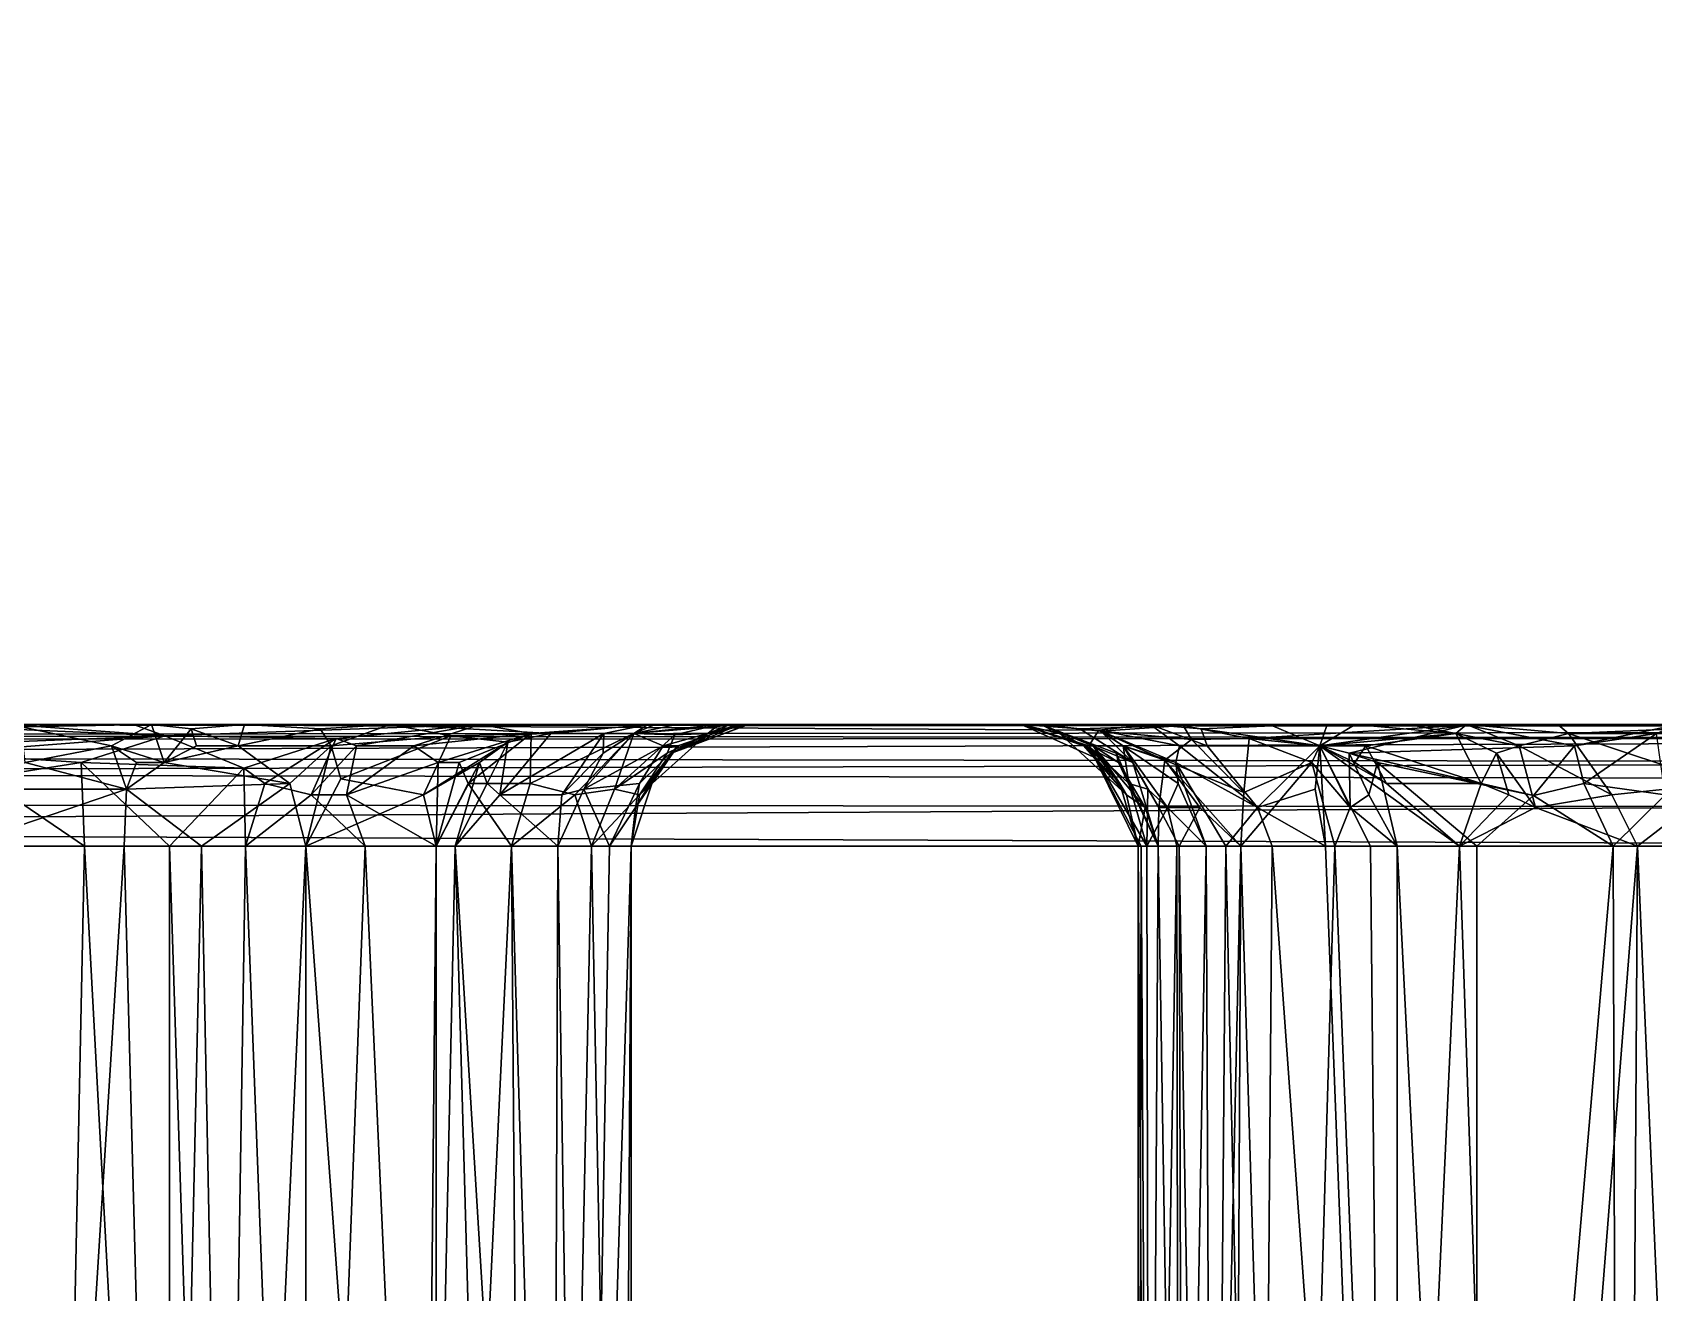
# Model space of a CAD drawing. Extents: x -30 to 83, y -53 to 60.
# Drawn here: x 16.295 to 17.627, y -11.967 to -10.932 of the extents above; entities that cross this region are included whole.
import ezdxf

# ---------------------------------------------------------------- set-up
doc = ezdxf.new("R2010")
doc.units = 0
doc.header["$MEASUREMENT"] = 0

msp = doc.modelspace()

# ---------------------------------------------------------------- linework, layer by layer
for points in [[(63.169998, -40), (-9.17, -40), (63.169998, 60)], [(-9.17, 60), (63.169998, 60), (-9.17, -40)], [(-7.187, 58, 2), (-7.187, -40, 2), (61.187, -40, 2)], [(61.187, 58, 2), (-7.187, 58, 2), (61.187, -40, 2)], [(-30, -1, 38), (30, -1, 38), (-30, -17, 38)], [(30, -17, 38), (-30, -17, 38), (30, -1, 38)], [(30, -2.998, 39.998001), (-30, -2.998, 39.998001), (-30, -15.003, 39.998001)], [(-30, -15.003, 39.998001), (30, -15.003, 39.998001), (30, -2.998, 39.998001)], [(5, -15, 40), (5, -3, 40), (75, -15, 40)], [(75, -3, 40), (75, -15, 40), (5, -3, 40)], [(9.998001, -13.003, 41.998001), (21.252998, -13.003, 41.998001), (21.252998, -7.997999, 41.998001)], [(9.998001, -13.003, 41.998001), (21.252998, -7.997999, 41.998001), (9.998001, -7.997999, 41.998001)], [(7.212134, -11.51441, 56.971416), (7.229168, -11.50251, 56.991844), (18.414324, -11.5113, 47.62907)], [(18.450401, -11.5, 47.6586), (7.229168, -11.50251, 56.991844), (14.61871, -11.5, 50.855831)], [(18.450401, -11.5, 47.6586), (18.414324, -11.5113, 47.62907), (7.229168, -11.50251, 56.991844)], [(21.153233, -11.5039, 50.370338), (15.689467, -11.5, 56.876308), (11.823029, -11.5113, 61.582664)], [(11.845847, -11.53553, 61.601704), (21.153233, -11.5039, 50.370338), (11.823029, -11.5113, 61.582664)], [(21.197603, -11.54905, 50.407356), (21.153233, -11.5039, 50.370338), (11.845847, -11.53553, 61.601704)], [(18.450401, -11.5, 47.6586), (14.61871, -11.5, 50.855831), (17.981335, -11.5, 49.97583)], [(14.61871, -11.5, 50.855831), (16.275751, -11.5, 51.926258), (17.1075, -11.50005, 51.16386)], [(14.61871, -11.5, 50.855831), (17.472769, -11.50045, 50.56509), (17.981335, -11.5, 49.97583)], [(17.12355, -11.50007, 50.969975), (14.61871, -11.5, 50.855831), (17.1075, -11.50005, 51.16386)], [(17.240662, -11.50089, 50.74258), (14.61871, -11.5, 50.855831), (17.12355, -11.50007, 50.969975)], [(17.472769, -11.50045, 50.56509), (14.61871, -11.5, 50.855831), (17.240662, -11.50089, 50.74258)], [(15.689467, -11.5, 56.876308), (21.153233, -11.5039, 50.370338), (21.137972, -11.5, 50.346172)], [(16.588837, -11.5, 53.045586), (15.689467, -11.5, 56.876308), (16.800699, -11.50001, 52.836594)], [(21.137972, -11.5, 50.346172), (18.078512, -11.5, 51.579571), (15.689467, -11.5, 56.876308)], [(17.415649, -11.5, 52.238571), (15.689467, -11.5, 56.876308), (18.078512, -11.5, 51.579571)], [(16.469257, -11.5, 53.098202), (16.392651, -11.50005, 53.114704), (15.689467, -11.5, 56.876308)], [(16.392651, -11.50005, 53.114704), (16.285587, -11.50173, 53.11187), (15.689467, -11.5, 56.876308)], [(16.588837, -11.5, 53.045586), (16.469257, -11.5, 53.098202), (15.689467, -11.5, 56.876308)], [(16.800699, -11.50001, 52.836594), (15.689467, -11.5, 56.876308), (17.415649, -11.5, 52.238571)], [(16.2082, -11.50066, 51.937904), (16.194235, -11.51735, 51.989471), (16.403603, -11.50933, 51.979355)], [(16.403603, -11.50933, 51.979355), (16.194235, -11.51735, 51.989471), (16.218914, -11.5234, 51.994831)], [(16.2082, -11.50066, 51.937904), (16.403603, -11.50933, 51.979355), (16.275751, -11.5, 51.926258)], [(16.403603, -11.50933, 51.979355), (16.218914, -11.5234, 51.994831), (16.334871, -11.53126, 51.99979)], [(16.378077, -11.50004, 51.935654), (16.275751, -11.5, 51.926258), (16.403603, -11.50933, 51.979355)], [(16.378077, -11.50004, 51.935654), (17.1075, -11.50005, 51.16386), (16.275751, -11.5, 51.926258)], [(16.285587, -11.50173, 53.11187), (16.392651, -11.50005, 53.114704), (16.35994, -11.51735, 53.066086)], [(16.35994, -11.51735, 53.066086), (16.288832, -11.53126, 53.054165), (16.285587, -11.50173, 53.11187)], [(16.334871, -11.53126, 51.99979), (16.468523, -11.53592, 52.03228), (16.403603, -11.50933, 51.979355)], [(16.35994, -11.51735, 53.066086), (16.392651, -11.50005, 53.114704), (16.403151, -11.53126, 53.041641)], [(16.378077, -11.50004, 51.935654), (16.403603, -11.50933, 51.979355), (16.662935, -11.50005, 52.059845)], [(16.378077, -11.50004, 51.935654), (16.662935, -11.50005, 52.059845), (17.213339, -11.50005, 51.454651)], [(16.378077, -11.50004, 51.935654), (17.213339, -11.50005, 51.454651), (17.17116, -11.50454, 51.328171)], [(16.378077, -11.50004, 51.935654), (17.17116, -11.50454, 51.328171), (17.1075, -11.50005, 51.16386)], [(16.392651, -11.50005, 53.114704), (16.469257, -11.5, 53.098202), (16.425255, -11.50341, 53.0835)], [(16.392651, -11.50005, 53.114704), (16.425255, -11.50341, 53.0835), (16.403151, -11.53126, 53.041641)], [(16.403151, -11.53126, 53.041641), (16.425255, -11.50341, 53.0835), (16.429829, -11.51735, 53.052185)], [(16.403603, -11.50933, 51.979355), (16.544558, -11.5113, 52.034721), (16.662935, -11.50005, 52.059845)], [(16.403603, -11.50933, 51.979355), (16.468523, -11.53592, 52.03228), (16.544558, -11.5113, 52.034721)], [(16.463905, -11.51735, 53.04171), (16.425255, -11.50341, 53.0835), (16.469257, -11.5, 53.098202)], [(16.425255, -11.50341, 53.0835), (16.463905, -11.51735, 53.04171), (16.429829, -11.51735, 53.052185)], [(16.469257, -11.5, 53.098202), (16.531469, -11.50341, 53.046299), (16.463905, -11.51735, 53.04171)], [(16.540379, -11.51735, 53.00919), (16.463905, -11.51735, 53.04171), (16.531469, -11.50341, 53.046299)], [(16.469257, -11.5, 53.098202), (16.588837, -11.5, 53.045586), (16.531469, -11.50341, 53.046299)], [(16.540379, -11.51735, 53.00919), (16.531469, -11.50341, 53.046299), (16.588837, -11.5, 53.045586)], [(16.540379, -11.51735, 53.00919), (16.588837, -11.5, 53.045586), (16.638666, -11.50933, 52.961674)], [(16.540379, -11.51735, 53.00919), (16.638666, -11.50933, 52.961674), (16.548227, -11.5445, 52.97525)], [(16.561216, -11.51735, 52.05418), (16.662935, -11.50005, 52.059845), (16.544558, -11.5113, 52.034721)], [(16.638666, -11.50933, 52.961674), (16.616251, -11.55774, 52.916164), (16.548227, -11.5445, 52.97525)], [(16.608381, -11.51735, 52.085068), (16.662935, -11.50005, 52.059845), (16.561216, -11.51735, 52.05418)], [(16.800699, -11.50001, 52.836594), (16.720861, -11.50736, 52.888489), (16.588837, -11.5, 53.045586)], [(16.588837, -11.5, 53.045586), (16.720861, -11.50736, 52.888489), (16.638666, -11.50933, 52.961674)], [(16.704639, -11.50736, 52.144951), (16.662935, -11.50005, 52.059845), (16.608381, -11.51735, 52.085068)], [(16.608381, -11.51735, 52.085068), (16.628349, -11.53126, 52.121353), (16.704639, -11.50736, 52.144951)], [(16.685463, -11.51433, 52.9058), (16.616251, -11.55774, 52.916164), (16.638666, -11.50933, 52.961674)], [(16.645674, -11.53126, 52.136543), (16.704639, -11.50736, 52.144951), (16.628349, -11.53126, 52.121353)], [(16.685463, -11.51433, 52.9058), (16.638666, -11.50933, 52.961674), (16.720861, -11.50736, 52.888489)], [(16.653008, -11.54843, 52.161793), (16.704639, -11.50736, 52.144951), (16.645674, -11.53126, 52.136543)], [(16.704067, -11.54843, 52.221508), (16.704639, -11.50736, 52.144951), (16.653008, -11.54843, 52.161793)], [(17.213339, -11.50005, 51.454651), (16.662935, -11.50005, 52.059845), (17.358904, -11.5, 51.603245)], [(16.806562, -11.50005, 52.227062), (17.358904, -11.5, 51.603245), (16.662935, -11.50005, 52.059845)], [(16.704639, -11.50736, 52.144951), (16.806562, -11.50005, 52.227062), (16.662935, -11.50005, 52.059845)], [(16.679035, -11.55774, 52.853382), (16.685463, -11.51433, 52.9058), (16.720861, -11.50736, 52.888489)], [(16.729961, -11.55774, 52.780647), (16.679035, -11.55774, 52.853382), (16.764482, -11.50736, 52.828983)], [(16.720861, -11.50736, 52.888489), (16.764482, -11.50736, 52.828983), (16.679035, -11.55774, 52.853382)], [(16.789082, -11.50736, 52.265556), (16.704639, -11.50736, 52.144951), (16.704067, -11.54843, 52.221508)], [(16.704067, -11.54843, 52.221508), (16.740646, -11.55774, 52.290771), (16.789082, -11.50736, 52.265556)], [(16.704639, -11.50736, 52.144951), (16.789082, -11.50736, 52.265556), (16.806562, -11.50005, 52.227062)], [(16.720861, -11.50736, 52.888489), (16.800699, -11.50001, 52.836594), (16.764482, -11.50736, 52.828983)], [(16.729961, -11.55774, 52.780647), (16.764482, -11.50736, 52.828983), (16.764029, -11.5234, 52.773335)], [(16.740646, -11.55774, 52.290771), (16.77323, -11.55309, 52.361412), (16.789082, -11.50736, 52.265556)], [(16.74807, -11.55309, 52.75251), (16.789082, -11.50736, 52.786381), (16.813131, -11.51735, 52.6726)], [(16.764029, -11.5234, 52.773335), (16.789082, -11.50736, 52.786381), (16.74807, -11.55309, 52.75251)], [(16.789082, -11.50736, 52.786381), (16.764029, -11.5234, 52.773335), (16.764482, -11.50736, 52.828983)], [(16.764482, -11.50736, 52.828983), (16.800699, -11.50001, 52.836594), (16.789082, -11.50736, 52.786381)], [(16.77323, -11.55309, 52.361412), (16.822897, -11.50834, 52.354298), (16.789082, -11.50736, 52.265556)], [(16.77323, -11.55309, 52.361412), (16.81642, -11.5234, 52.432941), (16.822897, -11.50834, 52.354298)], [(16.800699, -11.50001, 52.836594), (16.876305, -11.50005, 52.636158), (16.789082, -11.50736, 52.786381)], [(16.806562, -11.50005, 52.227062), (16.789082, -11.50736, 52.265556), (16.820471, -11.50087, 52.263626)], [(16.813131, -11.51735, 52.6726), (16.789082, -11.50736, 52.786381), (16.876305, -11.50005, 52.636158)], [(16.820471, -11.50087, 52.263626), (16.789082, -11.50736, 52.265556), (16.85898, -11.50005, 52.346199)], [(16.822897, -11.50834, 52.354298), (16.85898, -11.50005, 52.346199), (16.789082, -11.50736, 52.265556)], [(16.793848, -11.55774, 52.459488), (16.819975, -11.5234, 52.595894), (16.849977, -11.50736, 52.470589)], [(16.81642, -11.5234, 52.432941), (16.793848, -11.55774, 52.459488), (16.849977, -11.50736, 52.470589)], [(16.876305, -11.50005, 52.636158), (16.800699, -11.50001, 52.836594), (17.415649, -11.5, 52.238571)], [(17.381836, -11.50005, 51.615952), (17.358904, -11.5, 51.603245), (16.806562, -11.50005, 52.227062)], [(17.415649, -11.5, 52.238571), (17.425995, -11.5, 51.643959), (16.806562, -11.50005, 52.227062)], [(17.415649, -11.5, 52.238571), (16.806562, -11.50005, 52.227062), (16.820471, -11.50087, 52.263626)], [(17.425995, -11.5, 51.643959), (17.381836, -11.50005, 51.615952), (16.806562, -11.50005, 52.227062)], [(16.813131, -11.51735, 52.6726), (16.876305, -11.50005, 52.636158), (16.825329, -11.51735, 52.620564)], [(16.849977, -11.50736, 52.470589), (16.822897, -11.50834, 52.354298), (16.81642, -11.5234, 52.432941)], [(16.881536, -11.50045, 52.58437), (16.819975, -11.5234, 52.595894), (16.876305, -11.50005, 52.636158)], [(16.819975, -11.5234, 52.595894), (16.883383, -11.50005, 52.467407), (16.849977, -11.50736, 52.470589)], [(16.883383, -11.50005, 52.467407), (16.819975, -11.5234, 52.595894), (16.86241, -11.50341, 52.551014)], [(16.819975, -11.5234, 52.595894), (16.825329, -11.51735, 52.620564), (16.876305, -11.50005, 52.636158)], [(16.881536, -11.50045, 52.58437), (16.86241, -11.50341, 52.551014), (16.819975, -11.5234, 52.595894)], [(17.415649, -11.5, 52.238571), (16.820471, -11.50087, 52.263626), (16.85898, -11.50005, 52.346199)], [(16.822897, -11.50834, 52.354298), (16.849977, -11.50736, 52.470589), (16.85898, -11.50005, 52.346199)], [(16.85898, -11.50005, 52.346199), (16.849977, -11.50736, 52.470589), (16.868391, -11.5, 52.370674)], [(16.868391, -11.5, 52.370674), (16.849977, -11.50736, 52.470589), (16.883383, -11.50005, 52.467407)], [(16.85898, -11.50005, 52.346199), (16.868391, -11.5, 52.370674), (17.415649, -11.5, 52.238571)], [(16.886515, -11.50005, 52.532467), (16.86241, -11.50341, 52.551014), (16.888268, -11.5, 52.552139)], [(16.881536, -11.50045, 52.58437), (16.888268, -11.5, 52.552139), (16.86241, -11.50341, 52.551014)], [(16.886515, -11.50005, 52.532467), (16.883383, -11.50005, 52.467407), (16.86241, -11.50341, 52.551014)], [(17.415649, -11.5, 52.238571), (16.868391, -11.5, 52.370674), (16.883383, -11.50005, 52.467407)], [(16.881536, -11.50045, 52.58437), (16.876305, -11.50005, 52.636158), (17.415649, -11.5, 52.238571)], [(16.888268, -11.5, 52.552139), (16.881536, -11.50045, 52.58437), (17.415649, -11.5, 52.238571)], [(17.415649, -11.5, 52.238571), (16.883383, -11.50005, 52.467407), (16.886515, -11.50005, 52.532467)], [(16.886515, -11.50005, 52.532467), (16.888268, -11.5, 52.552139), (17.415649, -11.5, 52.238571)], [(17.1075, -11.50005, 51.16386), (17.139214, -11.50736, 51.105492), (17.12355, -11.50007, 50.969975)], [(17.1075, -11.50005, 51.16386), (17.17116, -11.50454, 51.328171), (17.16293, -11.51735, 51.182861)], [(17.139214, -11.50736, 51.105492), (17.1075, -11.50005, 51.16386), (17.158792, -11.51735, 51.135521)], [(17.176867, -11.53126, 51.157795), (17.1075, -11.50005, 51.16386), (17.16293, -11.51735, 51.182861)], [(17.176867, -11.53126, 51.157795), (17.158792, -11.51735, 51.135521), (17.1075, -11.50005, 51.16386)], [(17.12355, -11.50007, 50.969975), (17.155499, -11.50341, 50.939114), (17.240662, -11.50089, 50.74258)], [(17.159571, -11.51735, 51.076138), (17.16655, -11.51735, 51.017159), (17.12355, -11.50007, 50.969975)], [(17.139214, -11.50736, 51.105492), (17.159571, -11.51735, 51.076138), (17.12355, -11.50007, 50.969975)], [(17.199303, -11.53126, 50.952923), (17.155499, -11.50341, 50.939114), (17.12355, -11.50007, 50.969975)], [(17.187374, -11.53126, 50.997437), (17.12355, -11.50007, 50.969975), (17.16655, -11.51735, 51.017159)], [(17.187374, -11.53126, 50.997437), (17.185577, -11.5234, 50.973099), (17.12355, -11.50007, 50.969975)], [(17.12355, -11.50007, 50.969975), (17.185577, -11.5234, 50.973099), (17.199303, -11.53126, 50.952923)], [(17.193922, -11.55774, 51.100647), (17.139214, -11.50736, 51.105492), (17.158792, -11.51735, 51.135521)], [(17.193922, -11.55774, 51.100647), (17.159571, -11.51735, 51.076138), (17.139214, -11.50736, 51.105492)], [(17.172779, -11.50538, 50.90567), (17.240662, -11.50089, 50.74258), (17.155499, -11.50341, 50.939114)], [(17.155499, -11.50341, 50.939114), (17.199303, -11.53126, 50.952923), (17.172779, -11.50538, 50.90567)], [(17.19113, -11.51735, 51.298077), (17.16293, -11.51735, 51.182861), (17.17116, -11.50454, 51.328171)], [(17.237431, -11.51735, 51.394302), (17.17116, -11.50454, 51.328171), (17.213339, -11.50005, 51.454651)], [(17.237431, -11.51735, 51.394302), (17.234531, -11.53126, 51.355652), (17.17116, -11.50454, 51.328171)], [(17.19113, -11.51735, 51.298077), (17.17116, -11.50454, 51.328171), (17.234531, -11.53126, 51.355652)], [(17.247351, -11.51235, 50.796619), (17.240662, -11.50089, 50.74258), (17.172779, -11.50538, 50.90567)], [(17.19113, -11.51735, 50.925434), (17.172779, -11.50538, 50.90567), (17.199303, -11.53126, 50.952923)], [(17.225416, -11.5293, 50.882675), (17.247351, -11.51235, 50.796619), (17.172779, -11.50538, 50.90567)], [(17.225416, -11.5293, 50.882675), (17.172779, -11.50538, 50.90567), (17.19113, -11.51735, 50.925434)], [(17.358904, -11.5, 51.603245), (17.314039, -11.50093, 51.555508), (17.213339, -11.50005, 51.454651)], [(17.314039, -11.50093, 51.555508), (17.255405, -11.50341, 51.471024), (17.213339, -11.50005, 51.454651)], [(17.260368, -11.51735, 51.429089), (17.213339, -11.50005, 51.454651), (17.255405, -11.50341, 51.471024)], [(17.237431, -11.51735, 51.394302), (17.213339, -11.50005, 51.454651), (17.260368, -11.51735, 51.429089)], [(17.240662, -11.50089, 50.74258), (17.29472, -11.5113, 50.737598), (17.472769, -11.50045, 50.56509)], [(17.247351, -11.51235, 50.796619), (17.29472, -11.5113, 50.737598), (17.240662, -11.50089, 50.74258)], [(17.255405, -11.50341, 51.471024), (17.314039, -11.50093, 51.555508), (17.352873, -11.51735, 51.529076)], [(17.352873, -11.51735, 51.529076), (17.260368, -11.51735, 51.429089), (17.255405, -11.50341, 51.471024)], [(17.352873, -11.51735, 50.694435), (17.472769, -11.50045, 50.56509), (17.29472, -11.5113, 50.737598)], [(17.358904, -11.5, 51.603245), (17.352873, -11.51735, 51.529076), (17.314039, -11.50093, 51.555508)], [(17.381836, -11.50005, 51.615952), (17.352873, -11.51735, 51.529076), (17.358904, -11.5, 51.603245)], [(17.352873, -11.51735, 51.529076), (17.381836, -11.50005, 51.615952), (17.464701, -11.50736, 51.622887)], [(17.376921, -11.5234, 50.686733), (17.472769, -11.50045, 50.56509), (17.352873, -11.51735, 50.694435)], [(17.390575, -11.51735, 51.55801), (17.352873, -11.51735, 51.529076), (17.464701, -11.50736, 51.622887)], [(17.56205, -11.51735, 50.585541), (17.472769, -11.50045, 50.56509), (17.376921, -11.5234, 50.686733)], [(17.425995, -11.5, 51.643959), (17.464701, -11.50736, 51.622887), (17.381836, -11.50005, 51.615952)], [(17.464701, -11.50736, 51.622887), (17.485392, -11.54843, 51.578522), (17.390575, -11.51735, 51.55801)], [(17.832439, -11.50005, 51.695408), (17.415649, -11.5, 52.238571), (17.882164, -11.5001, 51.679825)], [(17.415649, -11.5, 52.238571), (17.729124, -11.50005, 51.709007), (17.548317, -11.50005, 51.689205)], [(17.832439, -11.50005, 51.695408), (17.807232, -11.5, 51.702641), (17.415649, -11.5, 52.238571)], [(17.807232, -11.5, 51.702641), (17.729124, -11.50005, 51.709007), (17.415649, -11.5, 52.238571)], [(17.548317, -11.50005, 51.689205), (17.473434, -11.5, 51.666084), (17.415649, -11.5, 52.238571)], [(17.415649, -11.5, 52.238571), (17.473434, -11.5, 51.666084), (17.425995, -11.5, 51.643959)], [(17.882164, -11.5001, 51.679825), (17.415649, -11.5, 52.238571), (18.078512, -11.5, 51.579571)], [(17.473434, -11.5, 51.666084), (17.464701, -11.50736, 51.622887), (17.425995, -11.5, 51.643959)], [(17.464701, -11.50736, 51.622887), (17.473434, -11.5, 51.666084), (17.516724, -11.51735, 51.623672)], [(17.498035, -11.5234, 51.606693), (17.464701, -11.50736, 51.622887), (17.516724, -11.51735, 51.623672)], [(17.498035, -11.5234, 51.606693), (17.485392, -11.54843, 51.578522), (17.464701, -11.50736, 51.622887)], [(17.644646, -11.50045, 50.520481), (17.981335, -11.5, 49.97583), (17.472769, -11.50045, 50.56509)], [(17.472769, -11.50045, 50.56509), (17.56205, -11.51735, 50.585541), (17.644646, -11.50045, 50.520481)], [(17.548317, -11.50005, 51.689205), (17.557085, -11.50736, 51.656509), (17.473434, -11.5, 51.666084)], [(17.557085, -11.50736, 51.656509), (17.516724, -11.51735, 51.623672), (17.473434, -11.5, 51.666084)], [(17.557085, -11.50736, 51.656509), (17.5928, -11.55774, 51.609055), (17.516724, -11.51735, 51.623672)], [(17.548317, -11.50005, 51.689205), (17.729124, -11.50005, 51.709007), (17.557085, -11.50736, 51.656509)], [(17.557085, -11.50736, 51.656509), (17.729124, -11.50005, 51.709007), (17.709311, -11.50736, 51.675587)], [(17.680582, -11.54843, 51.626282), (17.557085, -11.50736, 51.656509), (17.709311, -11.50736, 51.675587)], [(17.680582, -11.54843, 51.626282), (17.5928, -11.55774, 51.609055), (17.557085, -11.50736, 51.656509)], [(17.629429, -11.50736, 50.552608), (17.644646, -11.50045, 50.520481), (17.56205, -11.51735, 50.585541)], [(17.56205, -11.51735, 50.585541), (17.56975, -11.54843, 50.614285), (17.629429, -11.50736, 50.552608)], [(17.636564, -11.55774, 50.606739), (17.629429, -11.50736, 50.552608), (17.56975, -11.54843, 50.614285)], [(7.212134, -11.51441, 56.971416), (18.397905, -11.53126, 47.609383), (7.185363, -11.55774, 56.939327)], [(18.414324, -11.5113, 47.62907), (18.397905, -11.53126, 47.609383), (7.212134, -11.51441, 56.971416)], [(16.35994, -11.51735, 53.066086), (16.372122, -11.55309, 53.031006), (16.288832, -11.53126, 53.054165)], [(16.38055, -11.53126, 53.046139), (16.35994, -11.51735, 53.066086), (16.403151, -11.53126, 53.041641)], [(16.372122, -11.55309, 53.031006), (16.35994, -11.51735, 53.066086), (16.38055, -11.53126, 53.046139)], [(16.463905, -11.51735, 53.04171), (16.506487, -11.54843, 52.992737), (16.403151, -11.53126, 53.041641)], [(16.429829, -11.51735, 53.052185), (16.463905, -11.51735, 53.04171), (16.403151, -11.53126, 53.041641)], [(16.540379, -11.51735, 53.00919), (16.506487, -11.54843, 52.992737), (16.463905, -11.51735, 53.04171)], [(16.485918, -11.54843, 52.050156), (16.544558, -11.5113, 52.034721), (16.468523, -11.53592, 52.03228)], [(16.524031, -11.55774, 52.074154), (16.544558, -11.5113, 52.034721), (16.485918, -11.54843, 52.050156)], [(16.519711, -11.6, 52.969475), (16.506487, -11.54843, 52.992737), (16.540379, -11.51735, 53.00919)], [(16.519711, -11.6, 52.969475), (16.540379, -11.51735, 53.00919), (16.548227, -11.5445, 52.97525)], [(16.524031, -11.55774, 52.074154), (16.561216, -11.51735, 52.05418), (16.544558, -11.5113, 52.034721)], [(16.561216, -11.51735, 52.05418), (16.524031, -11.55774, 52.074154), (16.553015, -11.55774, 52.090611)], [(16.553015, -11.55774, 52.090611), (16.608381, -11.51735, 52.085068), (16.561216, -11.51735, 52.05418)], [(16.553015, -11.55774, 52.090611), (16.628349, -11.53126, 52.121353), (16.608381, -11.51735, 52.085068)], [(16.685463, -11.51433, 52.9058), (16.662319, -11.53126, 52.899456), (16.616251, -11.55774, 52.916164)], [(16.662319, -11.53126, 52.899456), (16.685463, -11.51433, 52.9058), (16.668549, -11.54843, 52.873909)], [(16.679035, -11.55774, 52.853382), (16.668549, -11.54843, 52.873909), (16.685463, -11.51433, 52.9058)], [(16.793835, -11.54843, 52.626419), (16.74807, -11.55309, 52.75251), (16.813131, -11.51735, 52.6726)], [(16.793835, -11.54843, 52.626419), (16.825329, -11.51735, 52.620564), (16.790369, -11.56805, 52.591999)], [(16.819975, -11.5234, 52.595894), (16.790369, -11.56805, 52.591999), (16.825329, -11.51735, 52.620564)], [(16.825329, -11.51735, 52.620564), (16.793835, -11.54843, 52.626419), (16.813131, -11.51735, 52.6726)], [(17.18852, -11.54843, 51.13422), (17.158792, -11.51735, 51.135521), (17.176867, -11.53126, 51.157795)], [(17.18852, -11.54843, 51.13422), (17.193922, -11.55774, 51.100647), (17.158792, -11.51735, 51.135521)], [(17.159571, -11.51735, 51.076138), (17.193922, -11.55774, 51.100647), (17.16655, -11.51735, 51.017159)], [(17.16293, -11.51735, 51.182861), (17.19113, -11.51735, 51.298077), (17.195852, -11.54843, 51.201191)], [(17.16293, -11.51735, 51.182861), (17.18852, -11.54843, 51.13422), (17.176867, -11.53126, 51.157795)], [(17.206133, -11.6, 51.166176), (17.16293, -11.51735, 51.182861), (17.210638, -11.6, 51.198582)], [(17.195852, -11.54843, 51.201191), (17.210638, -11.6, 51.198582), (17.16293, -11.51735, 51.182861)], [(17.203526, -11.6, 51.133568), (17.18852, -11.54843, 51.13422), (17.16293, -11.51735, 51.182861)], [(17.16293, -11.51735, 51.182861), (17.206133, -11.6, 51.166176), (17.203526, -11.6, 51.133568)], [(17.209167, -11.56805, 51.002258), (17.16655, -11.51735, 51.017159), (17.193922, -11.55774, 51.100647)], [(17.16655, -11.51735, 51.017159), (17.209167, -11.56805, 51.002258), (17.187374, -11.53126, 50.997437)], [(17.236284, -11.54843, 51.329418), (17.19113, -11.51735, 51.298077), (17.234531, -11.53126, 51.355652)], [(17.227686, -11.56805, 51.284771), (17.19113, -11.51735, 51.298077), (17.236284, -11.54843, 51.329418)], [(17.211416, -11.55309, 51.254993), (17.19113, -11.51735, 51.298077), (17.227686, -11.56805, 51.284771)], [(17.211416, -11.55309, 51.254993), (17.195852, -11.54843, 51.201191), (17.19113, -11.51735, 51.298077)], [(17.220594, -11.56805, 50.959637), (17.19113, -11.51735, 50.925434), (17.199303, -11.53126, 50.952923)], [(17.19113, -11.51735, 50.925434), (17.220594, -11.56805, 50.959637), (17.225416, -11.5293, 50.882675)], [(17.2904, -11.55591, 50.809105), (17.247351, -11.51235, 50.796619), (17.225416, -11.5293, 50.882675)], [(17.301714, -11.56805, 51.419708), (17.234531, -11.53126, 51.355652), (17.237431, -11.51735, 51.394302)], [(17.260368, -11.51735, 51.429089), (17.301714, -11.56805, 51.419708), (17.237431, -11.51735, 51.394302)], [(17.247351, -11.51235, 50.796619), (17.2904, -11.55591, 50.809105), (17.29472, -11.5113, 50.737598)], [(17.352873, -11.51735, 51.529076), (17.301714, -11.56805, 51.419708), (17.260368, -11.51735, 51.429089)], [(17.346205, -11.53126, 50.722332), (17.29472, -11.5113, 50.737598), (17.2904, -11.55591, 50.809105)], [(17.29472, -11.5113, 50.737598), (17.346205, -11.53126, 50.722332), (17.352873, -11.51735, 50.694435)], [(17.301714, -11.56805, 51.419708), (17.352873, -11.51735, 51.529076), (17.348898, -11.55309, 51.481613)], [(17.346205, -11.53126, 50.722332), (17.377884, -11.56805, 50.724239), (17.352873, -11.51735, 50.694435)], [(17.348898, -11.55309, 51.481613), (17.352873, -11.51735, 51.529076), (17.357376, -11.6, 51.472855)], [(17.381504, -11.53126, 51.530792), (17.352873, -11.51735, 51.529076), (17.390575, -11.51735, 51.55801)], [(17.352873, -11.51735, 50.694435), (17.377884, -11.56805, 50.724239), (17.376921, -11.5234, 50.686733)], [(17.352873, -11.51735, 51.529076), (17.381504, -11.53126, 51.530792), (17.407644, -11.54843, 51.53363)], [(17.407644, -11.54843, 51.53363), (17.467503, -11.6, 51.552429), (17.352873, -11.51735, 51.529076)], [(17.394556, -11.6, 51.504829), (17.352873, -11.51735, 51.529076), (17.467503, -11.6, 51.552429)], [(17.394556, -11.6, 51.504829), (17.357376, -11.6, 51.472855), (17.352873, -11.51735, 51.529076)], [(17.376921, -11.5234, 50.686733), (17.528448, -11.55824, 50.632618), (17.56205, -11.51735, 50.585541)], [(17.407644, -11.54843, 51.53363), (17.381504, -11.53126, 51.530792), (17.390575, -11.51735, 51.55801)], [(17.407644, -11.54843, 51.53363), (17.390575, -11.51735, 51.55801), (17.485392, -11.54843, 51.578522)], [(17.516724, -11.51735, 51.623672), (17.530031, -11.56805, 51.587116), (17.498035, -11.5234, 51.606693)], [(17.530031, -11.56805, 51.587116), (17.516724, -11.51735, 51.623672), (17.5928, -11.55774, 51.609055)], [(17.528448, -11.55824, 50.632618), (17.56975, -11.54843, 50.614285), (17.56205, -11.51735, 50.585541)], [(18.383608, -11.56805, 47.592243), (7.185363, -11.55774, 56.939327), (18.397905, -11.53126, 47.609383)], [(11.845847, -11.53553, 61.601704), (11.864437, -11.6, 61.61721), (21.197603, -11.54905, 50.407356)], [(16.254913, -11.54378, 52.009365), (16.334871, -11.53126, 51.99979), (16.218914, -11.5234, 51.994831)], [(16.288832, -11.53126, 53.054165), (16.372122, -11.55309, 53.031006), (16.238754, -11.55309, 53.03537)], [(16.254913, -11.54378, 52.009365), (16.337807, -11.6, 52.028702), (16.334871, -11.53126, 51.99979)], [(16.337807, -11.6, 52.028702), (16.407534, -11.6, 52.040871), (16.334871, -11.53126, 51.99979)], [(16.334871, -11.53126, 51.99979), (16.407534, -11.6, 52.040871), (16.468523, -11.53592, 52.03228)], [(16.372122, -11.55309, 53.031006), (16.403151, -11.53126, 53.041641), (16.506487, -11.54843, 52.992737)], [(16.38055, -11.53126, 53.046139), (16.403151, -11.53126, 53.041641), (16.372122, -11.55309, 53.031006)], [(16.407534, -11.6, 52.040871), (16.470015, -11.6, 52.060078), (16.468523, -11.53592, 52.03228)], [(16.468523, -11.53592, 52.03228), (16.470015, -11.6, 52.060078), (16.485918, -11.54843, 52.050156)], [(16.553015, -11.55774, 52.090611), (16.626625, -11.6, 52.157333), (16.628349, -11.53126, 52.121353)], [(16.626631, -11.6, 52.894611), (16.616251, -11.55774, 52.916164), (16.662319, -11.53126, 52.899456)], [(16.628349, -11.53126, 52.121353), (16.626625, -11.6, 52.157333), (16.645674, -11.53126, 52.136543)], [(16.626625, -11.6, 52.157333), (16.653008, -11.54843, 52.161793), (16.645674, -11.53126, 52.136543)], [(16.662319, -11.53126, 52.899456), (16.642385, -11.6, 52.87952), (16.626631, -11.6, 52.894611)], [(16.642385, -11.6, 52.87952), (16.662319, -11.53126, 52.899456), (16.668549, -11.54843, 52.873909)], [(16.74807, -11.55309, 52.75251), (16.729961, -11.55774, 52.780647), (16.764029, -11.5234, 52.773335)], [(16.793848, -11.55774, 52.459488), (16.81642, -11.5234, 52.432941), (16.77323, -11.55309, 52.361412)], [(16.790369, -11.56805, 52.591999), (16.819975, -11.5234, 52.595894), (16.805437, -11.54378, 52.559887)], [(16.793848, -11.55774, 52.459488), (16.805437, -11.54378, 52.559887), (16.819975, -11.5234, 52.595894)], [(17.220085, -11.6, 50.982346), (17.185577, -11.5234, 50.973099), (17.187374, -11.53126, 50.997437)], [(17.185577, -11.5234, 50.973099), (17.220085, -11.6, 50.982346), (17.199303, -11.53126, 50.952923)], [(17.209167, -11.56805, 51.002258), (17.220085, -11.6, 50.982346), (17.187374, -11.53126, 50.997437)], [(17.220594, -11.56805, 50.959637), (17.199303, -11.53126, 50.952923), (17.220085, -11.6, 50.982346)], [(17.225416, -11.5293, 50.882675), (17.220594, -11.56805, 50.959637), (17.25433, -11.56805, 50.87817)], [(17.25433, -11.56805, 50.87817), (17.287806, -11.6, 50.834301), (17.225416, -11.5293, 50.882675)], [(17.287806, -11.6, 50.834301), (17.2904, -11.55591, 50.809105), (17.225416, -11.5293, 50.882675)], [(17.259542, -11.6, 51.342632), (17.236284, -11.54843, 51.329418), (17.234531, -11.53126, 51.355652)], [(17.234531, -11.53126, 51.355652), (17.301714, -11.56805, 51.419708), (17.2757, -11.6, 51.371078)], [(17.2757, -11.6, 51.371078), (17.259542, -11.6, 51.342632), (17.234531, -11.53126, 51.355652)], [(17.346205, -11.53126, 50.722332), (17.2904, -11.55591, 50.809105), (17.287806, -11.6, 50.834301)], [(17.287806, -11.6, 50.834301), (17.365253, -11.6, 50.743118), (17.346205, -11.53126, 50.722332)], [(17.365253, -11.6, 50.743118), (17.377884, -11.56805, 50.724239), (17.346205, -11.53126, 50.722332)], [(17.392965, -11.55774, 50.707645), (17.376921, -11.5234, 50.686733), (17.377884, -11.56805, 50.724239)], [(17.376921, -11.5234, 50.686733), (17.392965, -11.55774, 50.707645), (17.400085, -11.53126, 50.679085)], [(17.528448, -11.55824, 50.632618), (17.376921, -11.5234, 50.686733), (17.400085, -11.53126, 50.679085)], [(17.400085, -11.53126, 50.679085), (17.392965, -11.55774, 50.707645), (17.416258, -11.6, 50.702183)], [(17.416258, -11.6, 50.702183), (17.481955, -11.6, 50.663429), (17.400085, -11.53126, 50.679085)], [(17.528448, -11.55824, 50.632618), (17.400085, -11.53126, 50.679085), (17.481955, -11.6, 50.663429)], [(17.508118, -11.55774, 51.582355), (17.485392, -11.54843, 51.578522), (17.498035, -11.5234, 51.606693)], [(17.508118, -11.55774, 51.582355), (17.498035, -11.5234, 51.606693), (17.530031, -11.56805, 51.587116)], [(21.208832, -11.6, 50.416733), (21.197603, -11.54905, 50.407356), (11.864437, -11.6, 61.61721)], [(16.25617, -11.6, 52.027634), (16.337807, -11.6, 52.028702), (16.254913, -11.54378, 52.009365)], [(16.372122, -11.55309, 53.031006), (16.506487, -11.54843, 52.992737), (16.433874, -11.6, 53.004128)], [(16.519711, -11.6, 52.969475), (16.433874, -11.6, 53.004128), (16.506487, -11.54843, 52.992737)], [(16.485918, -11.54843, 52.050156), (16.470015, -11.6, 52.060078), (16.524031, -11.55774, 52.074154)], [(16.548227, -11.5445, 52.97525), (16.616251, -11.55774, 52.916164), (16.519711, -11.6, 52.969475)], [(16.626625, -11.6, 52.157333), (16.688545, -11.6, 52.226128), (16.653008, -11.54843, 52.161793)], [(16.668549, -11.54843, 52.873909), (16.679035, -11.55774, 52.853382), (16.642385, -11.6, 52.87952)], [(16.653008, -11.54843, 52.161793), (16.688545, -11.6, 52.226128), (16.704067, -11.54843, 52.221508)], [(16.704067, -11.54843, 52.221508), (16.688545, -11.6, 52.226128), (16.740646, -11.55774, 52.290771)], [(16.74807, -11.55309, 52.75251), (16.793835, -11.54843, 52.626419), (16.769014, -11.6, 52.660263)], [(16.769014, -11.6, 52.660263), (16.793835, -11.54843, 52.626419), (16.790369, -11.56805, 52.591999)], [(16.805437, -11.54378, 52.559887), (16.793848, -11.55774, 52.459488), (16.787052, -11.6, 52.564087)], [(16.787052, -11.6, 52.564087), (16.790369, -11.56805, 52.591999), (16.805437, -11.54378, 52.559887)], [(17.193922, -11.55774, 51.100647), (17.18852, -11.54843, 51.13422), (17.203526, -11.6, 51.133568)], [(17.211416, -11.55309, 51.254993), (17.210638, -11.6, 51.198582), (17.195852, -11.54843, 51.201191)], [(17.236284, -11.54843, 51.329418), (17.259542, -11.6, 51.342632), (17.227686, -11.56805, 51.284771)], [(17.485392, -11.54843, 51.578522), (17.467503, -11.6, 51.552429), (17.407644, -11.54843, 51.53363)], [(17.485392, -11.54843, 51.578522), (17.508118, -11.55774, 51.582355), (17.467503, -11.6, 51.552429)], [(17.528448, -11.55824, 50.632618), (17.593884, -11.6, 50.625492), (17.56975, -11.54843, 50.614285)], [(17.56975, -11.54843, 50.614285), (17.593884, -11.6, 50.625492), (17.636564, -11.55774, 50.606739)], [(17.5928, -11.55774, 51.609055), (17.680582, -11.54843, 51.626282), (17.613739, -11.6, 51.602573)], [(17.692142, -11.6, 51.611523), (17.613739, -11.6, 51.602573), (17.680582, -11.54843, 51.626282)], [(7.153762, -11.59938, 56.953491), (7.185363, -11.55774, 56.939327), (18.379839, -11.6, 47.587738)], [(18.383608, -11.56805, 47.592243), (18.379839, -11.6, 47.587738), (7.185363, -11.55774, 56.939327)], [(16.234413, -11.6, 53.022881), (16.372122, -11.55309, 53.031006), (16.370228, -11.6, 53.01897)], [(16.238754, -11.55309, 53.03537), (16.372122, -11.55309, 53.031006), (16.234413, -11.6, 53.022881)], [(16.370228, -11.6, 53.01897), (16.372122, -11.55309, 53.031006), (16.433874, -11.6, 53.004128)], [(16.470015, -11.6, 52.060078), (16.568415, -11.6, 52.112431), (16.524031, -11.55774, 52.074154)], [(16.626631, -11.6, 52.894611), (16.519711, -11.6, 52.969475), (16.616251, -11.55774, 52.916164)], [(16.553015, -11.55774, 52.090611), (16.524031, -11.55774, 52.074154), (16.568415, -11.6, 52.112431)], [(16.553015, -11.55774, 52.090611), (16.568415, -11.6, 52.112431), (16.626625, -11.6, 52.157333)], [(16.642385, -11.6, 52.87952), (16.679035, -11.55774, 52.853382), (16.726681, -11.6, 52.766178)], [(16.729961, -11.55774, 52.780647), (16.726681, -11.6, 52.766178), (16.679035, -11.55774, 52.853382)], [(16.688545, -11.6, 52.226128), (16.754286, -11.6, 52.344971), (16.740646, -11.55774, 52.290771)], [(16.74807, -11.55309, 52.75251), (16.726681, -11.6, 52.766178), (16.729961, -11.55774, 52.780647)], [(16.726681, -11.6, 52.766178), (16.74807, -11.55309, 52.75251), (16.769014, -11.6, 52.660263)], [(16.77323, -11.55309, 52.361412), (16.740646, -11.55774, 52.290771), (16.754286, -11.6, 52.344971)], [(16.754286, -11.6, 52.344971), (16.793848, -11.55774, 52.459488), (16.77323, -11.55309, 52.361412)], [(16.754286, -11.6, 52.344971), (16.787052, -11.6, 52.564087), (16.793848, -11.55774, 52.459488)], [(17.193922, -11.55774, 51.100647), (17.203526, -11.6, 51.133568), (17.209167, -11.56805, 51.002258)], [(17.211416, -11.55309, 51.254993), (17.227686, -11.56805, 51.284771), (17.210638, -11.6, 51.198582)], [(17.348898, -11.55309, 51.481613), (17.357376, -11.6, 51.472855), (17.301714, -11.56805, 51.419708)], [(17.416258, -11.6, 50.702183), (17.392965, -11.55774, 50.707645), (17.377884, -11.56805, 50.724239)], [(17.467503, -11.6, 51.552429), (17.508118, -11.55774, 51.582355), (17.530031, -11.56805, 51.587116)], [(17.593884, -11.6, 50.625492), (17.528448, -11.55824, 50.632618), (17.481955, -11.6, 50.663429)], [(17.5928, -11.55774, 51.609055), (17.613739, -11.6, 51.602573), (17.530031, -11.56805, 51.587116)], [(17.593884, -11.6, 50.625492), (17.692156, -11.6, 50.612469), (17.636564, -11.55774, 50.606739)], [(16.790369, -11.56805, 52.591999), (16.787052, -11.6, 52.564087), (16.769014, -11.6, 52.660263)], [(17.220085, -11.6, 50.982346), (17.209167, -11.56805, 51.002258), (17.203526, -11.6, 51.133568)], [(17.235401, -11.6, 51.287762), (17.210638, -11.6, 51.198582), (17.227686, -11.56805, 51.284771)], [(17.220594, -11.56805, 50.959637), (17.220085, -11.6, 50.982346), (17.237148, -11.6, 50.93058)], [(17.25433, -11.56805, 50.87817), (17.220594, -11.56805, 50.959637), (17.237148, -11.6, 50.93058)], [(17.235401, -11.6, 51.287762), (17.227686, -11.56805, 51.284771), (17.259542, -11.6, 51.342632)], [(17.237148, -11.6, 50.93058), (17.287806, -11.6, 50.834301), (17.25433, -11.56805, 50.87817)], [(17.313564, -11.6, 51.424347), (17.2757, -11.6, 51.371078), (17.301714, -11.56805, 51.419708)], [(17.313564, -11.6, 51.424347), (17.301714, -11.56805, 51.419708), (17.357376, -11.6, 51.472855)], [(17.416258, -11.6, 50.702183), (17.377884, -11.56805, 50.724239), (17.365253, -11.6, 50.743118)], [(17.467503, -11.6, 51.552429), (17.530031, -11.56805, 51.587116), (17.613739, -11.6, 51.602573)], [(18.379839, -12.9, 47.587738), (6.012379, -12.9, 57.905735), (7.153762, -11.59938, 56.953491)], [(18.379839, -11.6, 47.587738), (18.379839, -12.9, 47.587738), (7.153762, -11.59938, 56.953491)], [(10.890836, -12.9, 62.784191), (21.208832, -12.9, 50.416733), (11.864437, -11.6, 61.61721)], [(21.208832, -11.6, 50.416733), (11.864437, -11.6, 61.61721), (21.208832, -12.9, 50.416733)], [(16.234413, -11.6, 53.022881), (16.370228, -11.6, 53.01897), (16.288832, -12.9, 53.025963)], [(16.234413, -12.9, 52.029057), (16.310646, -12.9, 52.026447), (16.25617, -11.6, 52.027634)], [(16.337807, -11.6, 52.028702), (16.25617, -11.6, 52.027634), (16.310646, -12.9, 52.026447)], [(16.40484, -12.9, 53.011482), (16.288832, -12.9, 53.025963), (16.370228, -11.6, 53.01897)], [(16.310646, -12.9, 52.026447), (16.407654, -12.9, 52.040413), (16.337807, -11.6, 52.028702)], [(16.407534, -11.6, 52.040871), (16.337807, -11.6, 52.028702), (16.407654, -12.9, 52.040413)], [(16.370228, -11.6, 53.01897), (16.433874, -11.6, 53.004128), (16.40484, -12.9, 53.011482)], [(16.459846, -12.9, 52.995819), (16.40484, -12.9, 53.011482), (16.433874, -11.6, 53.004128)], [(16.407654, -12.9, 52.040413), (16.449516, -12.9, 52.052616), (16.407534, -11.6, 52.040871)], [(16.407534, -11.6, 52.040871), (16.449516, -12.9, 52.052616), (16.470015, -11.6, 52.060078)], [(16.433874, -11.6, 53.004128), (16.519711, -11.6, 52.969475), (16.459846, -12.9, 52.995819)], [(16.449516, -12.9, 52.052616), (16.519711, -12.9, 52.082462), (16.470015, -11.6, 52.060078)], [(16.519711, -12.9, 52.969475), (16.459846, -12.9, 52.995819), (16.519711, -11.6, 52.969475)], [(16.470015, -11.6, 52.060078), (16.519711, -12.9, 52.082462), (16.568415, -11.6, 52.112431)], [(16.626631, -11.6, 52.894611), (16.61418, -12.9, 52.905212), (16.519711, -11.6, 52.969475)], [(16.61418, -12.9, 52.905212), (16.519711, -12.9, 52.969475), (16.519711, -11.6, 52.969475)], [(16.519711, -12.9, 52.082462), (16.626625, -12.9, 52.157333), (16.568415, -11.6, 52.112431)], [(16.568415, -11.6, 52.112431), (16.626625, -12.9, 52.157333), (16.626625, -11.6, 52.157333)], [(16.61418, -12.9, 52.905212), (16.642385, -11.6, 52.87952), (16.678682, -12.9, 52.838856)], [(16.642385, -11.6, 52.87952), (16.61418, -12.9, 52.905212), (16.626631, -11.6, 52.894611)], [(16.69841, -12.9, 52.239189), (16.688545, -11.6, 52.226128), (16.626625, -12.9, 52.157333)], [(16.626625, -11.6, 52.157333), (16.626625, -12.9, 52.157333), (16.688545, -11.6, 52.226128)], [(16.678682, -12.9, 52.838856), (16.642385, -11.6, 52.87952), (16.721844, -12.9, 52.775967)], [(16.726681, -11.6, 52.766178), (16.721844, -12.9, 52.775967), (16.642385, -11.6, 52.87952)], [(16.69841, -12.9, 52.239189), (16.727091, -12.9, 52.28553), (16.688545, -11.6, 52.226128)], [(16.754286, -11.6, 52.344971), (16.688545, -11.6, 52.226128), (16.727091, -12.9, 52.28553)], [(16.721844, -12.9, 52.775967), (16.726681, -11.6, 52.766178), (16.74638, -12.9, 52.727287)], [(16.769014, -11.6, 52.660263), (16.74638, -12.9, 52.727287), (16.726681, -11.6, 52.766178)], [(16.779394, -12.9, 52.438118), (16.754286, -11.6, 52.344971), (16.727091, -12.9, 52.28553)], [(16.769014, -11.6, 52.660263), (16.787052, -11.6, 52.564087), (16.74638, -12.9, 52.727287)], [(16.787287, -12.9, 52.553177), (16.74638, -12.9, 52.727287), (16.787052, -11.6, 52.564087)], [(16.787052, -11.6, 52.564087), (16.754286, -11.6, 52.344971), (16.779394, -12.9, 52.438118)], [(16.787287, -12.9, 52.553177), (16.787052, -11.6, 52.564087), (16.779394, -12.9, 52.438118)], [(17.21324, -12.9, 51.209187), (17.203526, -12.9, 51.133568), (17.206133, -11.6, 51.166176)], [(17.206133, -11.6, 51.166176), (17.203526, -12.9, 51.133568), (17.203526, -11.6, 51.133568)], [(17.203526, -12.9, 51.089939), (17.203526, -11.6, 51.133568), (17.203526, -12.9, 51.133568)], [(17.203526, -12.9, 51.089939), (17.211939, -12.9, 51.019627), (17.203526, -11.6, 51.133568)], [(17.203526, -11.6, 51.133568), (17.211939, -12.9, 51.019627), (17.220085, -11.6, 50.982346)], [(17.206133, -11.6, 51.166176), (17.210638, -11.6, 51.198582), (17.21324, -12.9, 51.209187)], [(17.210638, -11.6, 51.198582), (17.235401, -11.6, 51.287762), (17.21324, -12.9, 51.209187)], [(17.211939, -12.9, 51.019627), (17.241108, -12.9, 50.92041), (17.220085, -11.6, 50.982346)], [(17.237154, -12.9, 51.292938), (17.21324, -12.9, 51.209187), (17.235401, -11.6, 51.287762)], [(17.220085, -11.6, 50.982346), (17.241108, -12.9, 50.92041), (17.237148, -11.6, 50.93058)], [(17.235401, -11.6, 51.287762), (17.259542, -11.6, 51.342632), (17.237154, -12.9, 51.292938)], [(17.241108, -12.9, 50.92041), (17.259542, -12.9, 50.880878), (17.237148, -11.6, 50.93058)], [(17.287806, -11.6, 50.834301), (17.237148, -11.6, 50.93058), (17.259542, -12.9, 50.880878)], [(17.265205, -12.9, 51.351959), (17.237154, -12.9, 51.292938), (17.259542, -11.6, 51.342632)], [(17.2757, -11.6, 51.371078), (17.265205, -12.9, 51.351959), (17.259542, -11.6, 51.342632)], [(17.259542, -12.9, 50.880878), (17.281349, -12.9, 50.843105), (17.287806, -11.6, 50.834301)], [(17.265205, -12.9, 51.351959), (17.2757, -11.6, 51.371078), (17.303333, -12.9, 51.411598)], [(17.313564, -11.6, 51.424347), (17.303333, -12.9, 51.411598), (17.2757, -11.6, 51.371078)], [(17.281349, -12.9, 50.843105), (17.327219, -12.9, 50.782158), (17.287806, -11.6, 50.834301)], [(17.287806, -11.6, 50.834301), (17.327219, -12.9, 50.782158), (17.365253, -11.6, 50.743118)], [(17.407461, -12.9, 51.514877), (17.303333, -12.9, 51.411598), (17.313564, -11.6, 51.424347)], [(17.357376, -11.6, 51.472855), (17.407461, -12.9, 51.514877), (17.313564, -11.6, 51.424347)], [(17.416258, -12.9, 50.702183), (17.365253, -11.6, 50.743118), (17.327219, -12.9, 50.782158)], [(17.357376, -11.6, 51.472855), (17.394556, -11.6, 51.504829), (17.407461, -12.9, 51.514877)], [(17.416258, -11.6, 50.702183), (17.365253, -11.6, 50.743118), (17.416258, -12.9, 50.702183)], [(17.467503, -11.6, 51.552429), (17.407461, -12.9, 51.514877), (17.394556, -11.6, 51.504829)], [(17.511703, -12.9, 51.573692), (17.407461, -12.9, 51.514877), (17.467503, -11.6, 51.552429)], [(17.416258, -12.9, 50.702183), (17.482166, -12.9, 50.663853), (17.416258, -11.6, 50.702183)], [(17.416258, -11.6, 50.702183), (17.482166, -12.9, 50.663853), (17.481955, -11.6, 50.663429)], [(17.467503, -11.6, 51.552429), (17.613739, -11.6, 51.602573), (17.511703, -12.9, 51.573692)], [(17.593884, -11.6, 50.625492), (17.481955, -11.6, 50.663429), (17.482166, -12.9, 50.663853)], [(17.482166, -12.9, 50.663853), (17.597857, -12.9, 50.624699), (17.593884, -11.6, 50.625492)], [(17.605621, -12.9, 51.601566), (17.511703, -12.9, 51.573692), (17.613739, -11.6, 51.602573)], [(17.692156, -11.6, 50.612469), (17.593884, -11.6, 50.625492), (17.597857, -12.9, 50.624699)], [(17.597857, -12.9, 50.624699), (17.713943, -12.9, 50.612473), (17.692156, -11.6, 50.612469)], [(17.670357, -12.9, 51.610569), (17.605621, -12.9, 51.601566), (17.613739, -11.6, 51.602573)], [(17.692142, -11.6, 51.611523), (17.670357, -12.9, 51.610569), (17.613739, -11.6, 51.602573)]]:
    msp.add_3dface(points)

doc.saveas('drawing.dxf')
